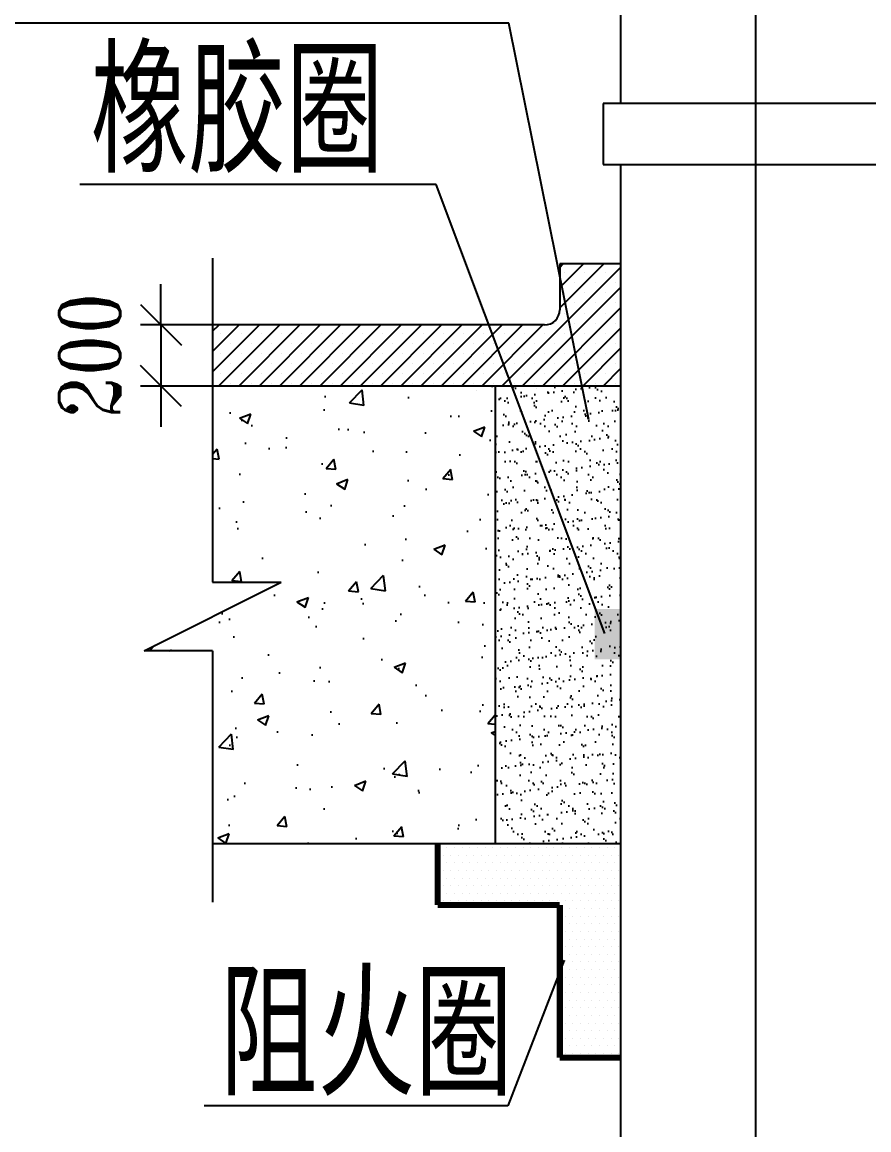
# Model space of a CAD drawing. Header units: inches. Extents: x 1616582 to 1832874, y -153958 to -93201.
# Drawn here: x 1623870 to 1628031, y -130869 to -125426 of the extents above; entities that cross this region are included whole.
import ezdxf

# ---------------------------------------------------------------- set-up
doc = ezdxf.new("R2010")
doc.units = ezdxf.units.IN
doc.header["$LTSCALE"] = 35
doc.header["$MEASUREMENT"] = 0
for name, color, linetype in [('0P', 7, 'Continuous'), ('HZ', 3, 'Continuous'), ('WALL', 51, 'Continuous')]:
    doc.layers.add(name, color=color, linetype=linetype)
doc.styles.add('HZ', font='romant.shx', dxfattribs={"width": 0.8, "bigfont": 'hztxt.shx'})
doc.styles.add('ROMANT', font='ROMANT.SHX', dxfattribs={"width": 0.8})

# ---------------------------------------------------------------- blocks, each defined once
blk = doc.blocks.new('_OBLIQUE')
at = {"color": 0, "linetype": 'ByBlock'}
blk.add_line((-0.5, -0.5), (0.5, 0.5), dxfattribs=at)

msp = doc.modelspace()

# ---------------------------------------------------------------- hatches: boundary and pattern name
at = {"layer": '0P'}
h = msp.add_hatch(dxfattribs=at)
h.set_pattern_fill('AR-CONC', color=256, scale=80, style=0)
h.set_pattern_definition([(50, (-64729.44, -33630.75), (573.80815, -50.20171), [60, -660]), (355, (-64729.44, -33630.75), (-111.00107, 601.7537), [48, -528]), (100.4514, (-64681.6, -33634.93), (462.8075, 551.55163), [50.99215, -560.91369]), (46.1842, (-64729.44, -33470.75), (853.79284, -132.4152), [90, -990]), (96.6356, (-64658.3, -33481.8), (747.73016, 779.2943), [76.48823, -841.3704]), (351.1842, (-64729.44, -33470.75), (747.72956, 779.2949), [72, -792]), (21, (-64649.44, -33510.75), (477.52564, -322.09511), [60, -660]), (326, (-64649.44, -33510.75), (194.65227, 580.12004), [48, -528]), (71.4514, (-64609.65, -33537.6), (672.1781, 258.0244), [50.99215, -560.91369]), (37.5, (-64729.44, -33630.75), (9.727884, 266.315083), [0, -521.6, 0, -536, 0, -530]), (7.5, (-64729.44, -33630.75), (210.45563, 315.52937), [0, -305.6, 0, -509.6, 0, -202]), (327.5, (-64907.84, -33630.75), (427.05795, -18.043897), [0, -200, 0, -624, 0, -828]), (317.5, (-64987.84, -33630.75), (466.548935, 80.083986), [0, -260, 0, -414.4, 0, -588])])
h.paths.add_polyline_path([(1626194.83756, -127213.50799), (1624806.0403, -127213.50799), (1624806.0403, -128177.9745), (1625142.0403, -128177.9745), (1624522.68957, -128487.64986), (1624496.36493, -128513.9745), (1624806.0403, -128513.9745), (1624806.0403, -129463.50799), (1626194.83756, -129463.50799)])
h.paths.add_polyline_path([(1629906.75024, -128513.97423), (1630578.75024, -128177.97423), (1630242.75024, -128177.97423), (1630242.75024, -127213.50799), (1628757.18429, -127213.50799), (1628757.18429, -129463.50799), (1630242.75024, -129463.50799), (1630242.75024, -128513.97423)])
h = msp.add_hatch(dxfattribs=at)
h.set_pattern_fill('AR-SAND', color=256, scale=50, style=0)
h.set_pattern_definition([(37.5, (-64729.444, -33630.75), (-3.149668, 96.3411885), [0, -76, 0, -85, 0, -81.25]), (7.5, (-64729.44, -33630.75), (88.488835, 141.107303), [0, -41, 0, -68.5, 0, -26.25]), (327.5, (-64790.944, -33630.75), (155.707093, 0.2829527), [0, -25, 0, -90, 0, -117.5]), (317.5, (-64790.94, -33630.75), (150.30633, 43.883778), [0, -12.5, 0, -59, 0, -67.5])])
h.paths.add_polyline_path([(1626194.83756, -129463.50799), (1626812.26092, -129463.50799), (1626812.26092, -127213.50799), (1626194.83756, -127213.50799)])
h.paths.add_polyline_path([(1628757.18429, -127213.50799), (1628139.76092, -127213.50799), (1628139.76092, -129463.50799), (1628757.18429, -129463.50799)])
msp.add_hatch(color=256, dxfattribs=at).paths.add_polyline_path([(1626682.67981, -128308.95249), (1626812.49561, -128308.95249), (1626812.49561, -128557.15453), (1626682.67981, -128557.15453)])

# ---------------------------------------------------------------- linework, layer by layer
for p, q in [((1626812.26092, -125825.57475), (1626812.26092, -124625.57475)), ((1626261.03148, -125431.04144), (1621818.15957, -125431.04144)), ((1626655.42723, -127379.91988), (1626261.03148, -125431.04144)), ((1625903.99601, -126222.6196), (1624154.06645, -126222.6196)), ((1626534.20343, -130034.41866), (1626256.83405, -130750.93013)), ((1626256.83405, -130750.93013), (1624765.01754, -130750.93013))]:
    msp.add_line(p, q)
at = {"color": 0, "linetype": 'ByBlock'}
for p, q in [((1624552.232, -126913.50799), (1624552.232, -126713.50799)), ((1624867.30089, -126913.50799), (1624452.232, -126913.50799)), ((1624552.232, -126913.50799), (1624552.232, -127213.50799)), ((1624867.30089, -127213.50799), (1624452.232, -127213.50799)), ((1624552.232, -127213.50799), (1624552.232, -127413.50799))]:
    msp.add_line(p, q, dxfattribs=at)
at = {"layer": '0P'}
for p, q in [((1627476.01092, -135357.33869), (1627476.01092, -121465.8729)), ((1628226.01092, -125825.57475), (1626726.01092, -125825.57475)), ((1626726.01092, -125825.57475), (1626726.01092, -126125.57475)), ((1626726.01092, -126125.57475), (1628226.01092, -126125.57475)), ((1626812.26092, -131034.32177), (1626812.26092, -126125.57475)), ((1626733.86485, -128429.84408), (1625903.99601, -126222.6196)), ((1626194.83756, -127213.50799), (1626194.83756, -129463.50799))]:
    msp.add_line(p, q, dxfattribs=at)
at = {"layer": 'DEFPOINTS', "color": 0, "linetype": 'ByBlock'}
for p in [(1625167.30089, -126913.50799), (1624552.232, -127213.50799), (1625167.30089, -127213.50799)]:
    msp.add_point(p, dxfattribs=at)
at = {"layer": 'WALL'}
for p, q in [((1624806.0403, -126585.61267), (1624806.0403, -128177.9745)), ((1626227.72463, -127213.50799), (1626812.26092, -126628.9717)), ((1626512.26092, -126613.50799), (1626512.26092, -126838.50799)), ((1626812.26092, -126613.50799), (1626512.26092, -126613.50799)), ((1626512.26092, -126630.66103), (1626529.41396, -126613.50799)), ((1626512.26092, -126730.09792), (1626628.85085, -126613.50799)), ((1626512.26092, -126829.53481), (1626728.28774, -126613.50799)), ((1626536.41286, -126656.22754), (1626536.41286, -126656.22754)), ((1626635.84975, -126656.22754), (1626635.84975, -126656.22754)), ((1626735.28664, -126656.22754), (1626735.28664, -126656.22754)), ((1626586.1313, -126705.94598), (1626586.1313, -126705.94598)), ((1626685.56819, -126705.94598), (1626685.56819, -126705.94598)), ((1626785.00509, -126705.94598), (1626785.00509, -126705.94598)), ((1626327.16152, -127213.50799), (1626812.26092, -126728.40859)), ((1626536.41286, -126755.66443), (1626536.41286, -126755.66443)), ((1626635.84975, -126755.66443), (1626635.84975, -126755.66443)), ((1626735.28664, -126755.66443), (1626735.28664, -126755.66443)), ((1626586.1313, -126805.38287), (1626586.1313, -126805.38287)), ((1626685.56819, -126805.38287), (1626685.56819, -126805.38287)), ((1626785.00509, -126805.38287), (1626785.00509, -126805.38287)), ((1626426.59842, -127213.50799), (1626812.26092, -126827.84548)), ((1626536.41286, -126855.10132), (1626536.41286, -126855.10132)), ((1626635.84975, -126855.10132), (1626635.84975, -126855.10132)), ((1626735.28664, -126855.10132), (1626735.28664, -126855.10132)), ((1626437.26092, -126913.50799), (1624806.0403, -126913.50799)), ((1624806.0403, -126944.76517), (1624837.29748, -126913.50799)), ((1624806.0403, -127044.20207), (1624936.73438, -126913.50799)), ((1624806.0403, -127143.63896), (1625036.17127, -126913.50799)), ((1624835.60816, -127213.50799), (1625135.60816, -126913.50799)), ((1624935.04505, -127213.50799), (1625235.04505, -126913.50799)), ((1625034.48194, -127213.50799), (1625334.48194, -126913.50799)), ((1625133.91883, -127213.50799), (1625433.91883, -126913.50799)), ((1625233.35572, -127213.50799), (1625533.35572, -126913.50799)), ((1625332.79261, -127213.50799), (1625632.79261, -126913.50799)), ((1625432.2295, -127213.50799), (1625732.2295, -126913.50799)), ((1625531.6664, -127213.50799), (1625831.6664, -126913.50799)), ((1625631.10329, -127213.50799), (1625931.10329, -126913.50799)), ((1625730.54018, -127213.50799), (1626030.54018, -126913.50799)), ((1625829.97707, -127213.50799), (1626129.97707, -126913.50799)), ((1625929.41396, -127213.50799), (1626229.41396, -126913.50799)), ((1626028.85085, -127213.50799), (1626328.85085, -126913.50799)), ((1626128.28774, -127213.50799), (1626428.28774, -126913.50799)), ((1626486.69441, -126904.81977), (1626486.69441, -126904.81977)), ((1626526.03531, -127213.50799), (1626812.26092, -126927.28238)), ((1626586.1313, -126904.81977), (1626586.1313, -126904.81977)), ((1626685.56819, -126904.81977), (1626685.56819, -126904.81977)), ((1626785.00509, -126904.81977), (1626785.00509, -126904.81977)), ((1624845.98571, -126954.53821), (1624845.98571, -126954.53821)), ((1624945.4226, -126954.53821), (1624945.4226, -126954.53821)), ((1625044.85949, -126954.53821), (1625044.85949, -126954.53821)), ((1625144.29638, -126954.53821), (1625144.29638, -126954.53821)), ((1625243.73327, -126954.53821), (1625243.73327, -126954.53821)), ((1625343.17016, -126954.53821), (1625343.17016, -126954.53821)), ((1625442.60706, -126954.53821), (1625442.60706, -126954.53821)), ((1625542.04395, -126954.53821), (1625542.04395, -126954.53821)), ((1625641.48084, -126954.53821), (1625641.48084, -126954.53821)), ((1625740.91773, -126954.53821), (1625740.91773, -126954.53821)), ((1625840.35462, -126954.53821), (1625840.35462, -126954.53821)), ((1625939.79151, -126954.53821), (1625939.79151, -126954.53821)), ((1626039.2284, -126954.53821), (1626039.2284, -126954.53821)), ((1626138.66529, -126954.53821), (1626138.66529, -126954.53821)), ((1626238.10218, -126954.53821), (1626238.10218, -126954.53821)), ((1626337.53908, -126954.53821), (1626337.53908, -126954.53821)), ((1626436.97597, -126954.53821), (1626436.97597, -126954.53821)), ((1626536.41286, -126954.53821), (1626536.41286, -126954.53821)), ((1626635.84975, -126954.53821), (1626635.84975, -126954.53821)), ((1626735.28664, -126954.53821), (1626735.28664, -126954.53821)), ((1624895.70415, -127004.25666), (1624895.70415, -127004.25666)), ((1624995.14105, -127004.25666), (1624995.14105, -127004.25666)), ((1625094.57794, -127004.25666), (1625094.57794, -127004.25666)), ((1625194.01483, -127004.25666), (1625194.01483, -127004.25666)), ((1625293.45172, -127004.25666), (1625293.45172, -127004.25666)), ((1625392.88861, -127004.25666), (1625392.88861, -127004.25666)), ((1625492.3255, -127004.25666), (1625492.3255, -127004.25666)), ((1625591.76239, -127004.25666), (1625591.76239, -127004.25666)), ((1625691.19928, -127004.25666), (1625691.19928, -127004.25666)), ((1625790.63617, -127004.25666), (1625790.63617, -127004.25666)), ((1625890.07307, -127004.25666), (1625890.07307, -127004.25666)), ((1625989.50996, -127004.25666), (1625989.50996, -127004.25666)), ((1626088.94685, -127004.25666), (1626088.94685, -127004.25666)), ((1626188.38374, -127004.25666), (1626188.38374, -127004.25666)), ((1626287.82063, -127004.25666), (1626287.82063, -127004.25666)), ((1626387.25752, -127004.25666), (1626387.25752, -127004.25666)), ((1626486.69441, -127004.25666), (1626486.69441, -127004.25666)), ((1626586.1313, -127004.25666), (1626586.1313, -127004.25666)), ((1626625.4722, -127213.50799), (1626812.26092, -127026.71927)), ((1626685.56819, -127004.25666), (1626685.56819, -127004.25666)), ((1626785.00509, -127004.25666), (1626785.00509, -127004.25666)), ((1624845.98571, -127053.9751), (1624845.98571, -127053.9751)), ((1624945.4226, -127053.9751), (1624945.4226, -127053.9751)), ((1625044.85949, -127053.9751), (1625044.85949, -127053.9751)), ((1625144.29638, -127053.9751), (1625144.29638, -127053.9751)), ((1625243.73327, -127053.9751), (1625243.73327, -127053.9751)), ((1625343.17016, -127053.9751), (1625343.17016, -127053.9751)), ((1625442.60706, -127053.9751), (1625442.60706, -127053.9751)), ((1625542.04395, -127053.9751), (1625542.04395, -127053.9751)), ((1625641.48084, -127053.9751), (1625641.48084, -127053.9751)), ((1625740.91773, -127053.9751), (1625740.91773, -127053.9751)), ((1625840.35462, -127053.9751), (1625840.35462, -127053.9751)), ((1625939.79151, -127053.9751), (1625939.79151, -127053.9751)), ((1626039.2284, -127053.9751), (1626039.2284, -127053.9751)), ((1626138.66529, -127053.9751), (1626138.66529, -127053.9751)), ((1626238.10218, -127053.9751), (1626238.10218, -127053.9751)), ((1626337.53908, -127053.9751), (1626337.53908, -127053.9751)), ((1626436.97597, -127053.9751), (1626436.97597, -127053.9751)), ((1626536.41286, -127053.9751), (1626536.41286, -127053.9751)), ((1626635.84975, -127053.9751), (1626635.84975, -127053.9751)), ((1626735.28664, -127053.9751), (1626735.28664, -127053.9751)), ((1624895.70415, -127103.69355), (1624895.70415, -127103.69355)), ((1624995.14105, -127103.69355), (1624995.14105, -127103.69355)), ((1625094.57794, -127103.69355), (1625094.57794, -127103.69355)), ((1625194.01483, -127103.69355), (1625194.01483, -127103.69355)), ((1625293.45172, -127103.69355), (1625293.45172, -127103.69355)), ((1625392.88861, -127103.69355), (1625392.88861, -127103.69355)), ((1625492.3255, -127103.69355), (1625492.3255, -127103.69355)), ((1625591.76239, -127103.69355), (1625591.76239, -127103.69355)), ((1625691.19928, -127103.69355), (1625691.19928, -127103.69355)), ((1625790.63617, -127103.69355), (1625790.63617, -127103.69355)), ((1625890.07307, -127103.69355), (1625890.07307, -127103.69355)), ((1625989.50996, -127103.69355), (1625989.50996, -127103.69355)), ((1626088.94685, -127103.69355), (1626088.94685, -127103.69355)), ((1626188.38374, -127103.69355), (1626188.38374, -127103.69355)), ((1626287.82063, -127103.69355), (1626287.82063, -127103.69355)), ((1626387.25752, -127103.69355), (1626387.25752, -127103.69355)), ((1626486.69441, -127103.69355), (1626486.69441, -127103.69355)), ((1626586.1313, -127103.69355), (1626586.1313, -127103.69355)), ((1626685.56819, -127103.69355), (1626685.56819, -127103.69355)), ((1626724.90909, -127213.50799), (1626812.26092, -127126.15616)), ((1626785.00509, -127103.69355), (1626785.00509, -127103.69355)), ((1624845.98571, -127153.41199), (1624845.98571, -127153.41199)), ((1624945.4226, -127153.41199), (1624945.4226, -127153.41199)), ((1625044.85949, -127153.41199), (1625044.85949, -127153.41199)), ((1625144.29638, -127153.41199), (1625144.29638, -127153.41199)), ((1625243.73327, -127153.41199), (1625243.73327, -127153.41199)), ((1625343.17016, -127153.41199), (1625343.17016, -127153.41199)), ((1625442.60706, -127153.41199), (1625442.60706, -127153.41199)), ((1625542.04395, -127153.41199), (1625542.04395, -127153.41199)), ((1625641.48084, -127153.41199), (1625641.48084, -127153.41199)), ((1625740.91773, -127153.41199), (1625740.91773, -127153.41199)), ((1625840.35462, -127153.41199), (1625840.35462, -127153.41199)), ((1625939.79151, -127153.41199), (1625939.79151, -127153.41199)), ((1626039.2284, -127153.41199), (1626039.2284, -127153.41199)), ((1626138.66529, -127153.41199), (1626138.66529, -127153.41199)), ((1626238.10218, -127153.41199), (1626238.10218, -127153.41199)), ((1626337.53908, -127153.41199), (1626337.53908, -127153.41199)), ((1626436.97597, -127153.41199), (1626436.97597, -127153.41199)), ((1626536.41286, -127153.41199), (1626536.41286, -127153.41199)), ((1626635.84975, -127153.41199), (1626635.84975, -127153.41199)), ((1626735.28664, -127153.41199), (1626735.28664, -127153.41199)), ((1626812.26092, -127213.50799), (1624806.0403, -127213.50799)), ((1624895.70415, -127203.13044), (1624895.70415, -127203.13044)), ((1624995.14105, -127203.13044), (1624995.14105, -127203.13044)), ((1625094.57794, -127203.13044), (1625094.57794, -127203.13044)), ((1625194.01483, -127203.13044), (1625194.01483, -127203.13044)), ((1625293.45172, -127203.13044), (1625293.45172, -127203.13044)), ((1625392.88861, -127203.13044), (1625392.88861, -127203.13044)), ((1625492.3255, -127203.13044), (1625492.3255, -127203.13044)), ((1625591.76239, -127203.13044), (1625591.76239, -127203.13044)), ((1625624.21514, -127215.55081), (1625624.21514, -127215.55081)), ((1625691.19928, -127203.13044), (1625691.19928, -127203.13044)), ((1625790.63617, -127203.13044), (1625790.63617, -127203.13044)), ((1625890.07307, -127203.13044), (1625890.07307, -127203.13044)), ((1625989.50996, -127203.13044), (1625989.50996, -127203.13044)), ((1626088.94685, -127203.13044), (1626088.94685, -127203.13044)), ((1626104.65533, -127235.8502), (1626104.65533, -127235.8502)), ((1626188.38374, -127203.13044), (1626188.38374, -127203.13044)), ((1626287.82063, -127203.13044), (1626287.82063, -127203.13044)), ((1626387.25752, -127203.13044), (1626387.25752, -127203.13044)), ((1626397.84957, -127227.85413), (1626397.84957, -127227.85413)), ((1626399.62354, -127217.72343), (1626399.62354, -127217.72343)), ((1626486.69441, -127203.13044), (1626486.69441, -127203.13044)), ((1626586.1313, -127203.13044), (1626586.1313, -127203.13044)), ((1626635.20674, -127214.7185), (1626635.20674, -127214.7185)), ((1626685.56819, -127203.13044), (1626685.56819, -127203.13044)), ((1626785.00509, -127203.13044), (1626785.00509, -127203.13044)), ((1624470.0403, -128513.9745), (1625142.0403, -128177.9745)), ((1624806.0403, -128177.9745), (1625142.0403, -128177.9745)), ((1624496.36493, -128513.9745), (1624522.68957, -128487.64986)), ((1624806.0403, -128513.9745), (1624470.0403, -128513.9745)), ((1624806.0403, -128513.9745), (1624806.0403, -129750.55552)), ((1626812.26092, -129463.50799), (1624806.0403, -129463.50799)), ((1625920.02181, -129481.2808), (1625920.02181, -129481.2808)), ((1625957.52181, -129481.2808), (1625957.52181, -129481.2808)), ((1625995.02181, -129481.2808), (1625995.02181, -129481.2808)), ((1626032.52181, -129481.2808), (1626032.52181, -129481.2808)), ((1626070.02181, -129481.2808), (1626070.02181, -129481.2808)), ((1626107.52181, -129481.2808), (1626107.52181, -129481.2808)), ((1626145.02181, -129481.2808), (1626145.02181, -129481.2808)), ((1626182.52181, -129481.2808), (1626182.52181, -129481.2808)), ((1626220.02181, -129481.2808), (1626220.02181, -129481.2808)), ((1626257.52181, -129481.2808), (1626257.52181, -129481.2808)), ((1626295.02181, -129481.2808), (1626295.02181, -129481.2808)), ((1626332.52181, -129481.2808), (1626332.52181, -129481.2808)), ((1626370.02181, -129481.2808), (1626370.02181, -129481.2808)), ((1626407.52181, -129481.2808), (1626407.52181, -129481.2808)), ((1626445.02181, -129481.2808), (1626445.02181, -129481.2808)), ((1626482.52181, -129481.2808), (1626482.52181, -129481.2808)), ((1626520.02181, -129481.2808), (1626520.02181, -129481.2808)), ((1626557.52181, -129481.2808), (1626557.52181, -129481.2808)), ((1626595.02181, -129481.2808), (1626595.02181, -129481.2808)), ((1626632.52181, -129481.2808), (1626632.52181, -129481.2808)), ((1626670.02181, -129481.2808), (1626670.02181, -129481.2808)), ((1626707.52181, -129481.2808), (1626707.52181, -129481.2808)), ((1626745.02181, -129481.2808), (1626745.02181, -129481.2808)), ((1626782.52181, -129481.2808), (1626782.52181, -129481.2808)), ((1625938.77181, -129518.7808), (1625938.77181, -129518.7808)), ((1625976.27181, -129518.7808), (1625976.27181, -129518.7808)), ((1626013.77181, -129518.7808), (1626013.77181, -129518.7808)), ((1626051.27181, -129518.7808), (1626051.27181, -129518.7808)), ((1626088.77181, -129518.7808), (1626088.77181, -129518.7808)), ((1626126.27181, -129518.7808), (1626126.27181, -129518.7808)), ((1626163.77181, -129518.7808), (1626163.77181, -129518.7808)), ((1626201.27181, -129518.7808), (1626201.27181, -129518.7808)), ((1626238.77181, -129518.7808), (1626238.77181, -129518.7808)), ((1626276.27181, -129518.7808), (1626276.27181, -129518.7808)), ((1626313.77181, -129518.7808), (1626313.77181, -129518.7808)), ((1626351.27181, -129518.7808), (1626351.27181, -129518.7808)), ((1626388.77181, -129518.7808), (1626388.77181, -129518.7808)), ((1626426.27181, -129518.7808), (1626426.27181, -129518.7808)), ((1626463.77181, -129518.7808), (1626463.77181, -129518.7808)), ((1626501.27181, -129518.7808), (1626501.27181, -129518.7808)), ((1626538.77181, -129518.7808), (1626538.77181, -129518.7808)), ((1626576.27181, -129518.7808), (1626576.27181, -129518.7808)), ((1626613.77181, -129518.7808), (1626613.77181, -129518.7808)), ((1626651.27181, -129518.7808), (1626651.27181, -129518.7808)), ((1626688.77181, -129518.7808), (1626688.77181, -129518.7808)), ((1626726.27181, -129518.7808), (1626726.27181, -129518.7808)), ((1626763.77181, -129518.7808), (1626763.77181, -129518.7808)), ((1626801.27181, -129518.7808), (1626801.27181, -129518.7808)), ((1625920.02181, -129556.2808), (1625920.02181, -129556.2808)), ((1625938.77181, -129593.7808), (1625938.77181, -129593.7808)), ((1625957.52181, -129556.2808), (1625957.52181, -129556.2808)), ((1625976.27181, -129593.7808), (1625976.27181, -129593.7808)), ((1625995.02181, -129556.2808), (1625995.02181, -129556.2808)), ((1626013.77181, -129593.7808), (1626013.77181, -129593.7808)), ((1626032.52181, -129556.2808), (1626032.52181, -129556.2808)), ((1626051.27181, -129593.7808), (1626051.27181, -129593.7808)), ((1626070.02181, -129556.2808), (1626070.02181, -129556.2808)), ((1626088.77181, -129593.7808), (1626088.77181, -129593.7808)), ((1626107.52181, -129556.2808), (1626107.52181, -129556.2808)), ((1626126.27181, -129593.7808), (1626126.27181, -129593.7808)), ((1626145.02181, -129556.2808), (1626145.02181, -129556.2808)), ((1626163.77181, -129593.7808), (1626163.77181, -129593.7808)), ((1626182.52181, -129556.2808), (1626182.52181, -129556.2808)), ((1626201.27181, -129593.7808), (1626201.27181, -129593.7808)), ((1626220.02181, -129556.2808), (1626220.02181, -129556.2808)), ((1626238.77181, -129593.7808), (1626238.77181, -129593.7808)), ((1626257.52181, -129556.2808), (1626257.52181, -129556.2808)), ((1626276.27181, -129593.7808), (1626276.27181, -129593.7808)), ((1626295.02181, -129556.2808), (1626295.02181, -129556.2808)), ((1626313.77181, -129593.7808), (1626313.77181, -129593.7808)), ((1626332.52181, -129556.2808), (1626332.52181, -129556.2808)), ((1626351.27181, -129593.7808), (1626351.27181, -129593.7808)), ((1626370.02181, -129556.2808), (1626370.02181, -129556.2808)), ((1626388.77181, -129593.7808), (1626388.77181, -129593.7808)), ((1626407.52181, -129556.2808), (1626407.52181, -129556.2808)), ((1626426.27181, -129593.7808), (1626426.27181, -129593.7808)), ((1626445.02181, -129556.2808), (1626445.02181, -129556.2808)), ((1626463.77181, -129593.7808), (1626463.77181, -129593.7808)), ((1626482.52181, -129556.2808), (1626482.52181, -129556.2808)), ((1626501.27181, -129593.7808), (1626501.27181, -129593.7808)), ((1626520.02181, -129556.2808), (1626520.02181, -129556.2808)), ((1626538.77181, -129593.7808), (1626538.77181, -129593.7808)), ((1626557.52181, -129556.2808), (1626557.52181, -129556.2808)), ((1626576.27181, -129593.7808), (1626576.27181, -129593.7808)), ((1626595.02181, -129556.2808), (1626595.02181, -129556.2808)), ((1626613.77181, -129593.7808), (1626613.77181, -129593.7808)), ((1626632.52181, -129556.2808), (1626632.52181, -129556.2808)), ((1626651.27181, -129593.7808), (1626651.27181, -129593.7808)), ((1626670.02181, -129556.2808), (1626670.02181, -129556.2808)), ((1626688.77181, -129593.7808), (1626688.77181, -129593.7808)), ((1626707.52181, -129556.2808), (1626707.52181, -129556.2808)), ((1626726.27181, -129593.7808), (1626726.27181, -129593.7808)), ((1626745.02181, -129556.2808), (1626745.02181, -129556.2808)), ((1626763.77181, -129593.7808), (1626763.77181, -129593.7808)), ((1626782.52181, -129556.2808), (1626782.52181, -129556.2808)), ((1626801.27181, -129593.7808), (1626801.27181, -129593.7808)), ((1625920.02181, -129631.2808), (1625920.02181, -129631.2808)), ((1625957.52181, -129631.2808), (1625957.52181, -129631.2808)), ((1625995.02181, -129631.2808), (1625995.02181, -129631.2808)), ((1626032.52181, -129631.2808), (1626032.52181, -129631.2808)), ((1626070.02181, -129631.2808), (1626070.02181, -129631.2808)), ((1626107.52181, -129631.2808), (1626107.52181, -129631.2808)), ((1626145.02181, -129631.2808), (1626145.02181, -129631.2808)), ((1626182.52181, -129631.2808), (1626182.52181, -129631.2808)), ((1626220.02181, -129631.2808), (1626220.02181, -129631.2808)), ((1626257.52181, -129631.2808), (1626257.52181, -129631.2808)), ((1626295.02181, -129631.2808), (1626295.02181, -129631.2808)), ((1626332.52181, -129631.2808), (1626332.52181, -129631.2808)), ((1626370.02181, -129631.2808), (1626370.02181, -129631.2808)), ((1626407.52181, -129631.2808), (1626407.52181, -129631.2808)), ((1626445.02181, -129631.2808), (1626445.02181, -129631.2808)), ((1626482.52181, -129631.2808), (1626482.52181, -129631.2808)), ((1626520.02181, -129631.2808), (1626520.02181, -129631.2808)), ((1626557.52181, -129631.2808), (1626557.52181, -129631.2808)), ((1626595.02181, -129631.2808), (1626595.02181, -129631.2808)), ((1626632.52181, -129631.2808), (1626632.52181, -129631.2808)), ((1626670.02181, -129631.2808), (1626670.02181, -129631.2808)), ((1626707.52181, -129631.2808), (1626707.52181, -129631.2808)), ((1626745.02181, -129631.2808), (1626745.02181, -129631.2808)), ((1626782.52181, -129631.2808), (1626782.52181, -129631.2808)), ((1625920.02181, -129706.2808), (1625920.02181, -129706.2808)), ((1625938.77181, -129668.7808), (1625938.77181, -129668.7808)), ((1625957.52181, -129706.2808), (1625957.52181, -129706.2808)), ((1625976.27181, -129668.7808), (1625976.27181, -129668.7808)), ((1625995.02181, -129706.2808), (1625995.02181, -129706.2808)), ((1626013.77181, -129668.7808), (1626013.77181, -129668.7808)), ((1626032.52181, -129706.2808), (1626032.52181, -129706.2808)), ((1626051.27181, -129668.7808), (1626051.27181, -129668.7808)), ((1626070.02181, -129706.2808), (1626070.02181, -129706.2808)), ((1626088.77181, -129668.7808), (1626088.77181, -129668.7808)), ((1626107.52181, -129706.2808), (1626107.52181, -129706.2808)), ((1626126.27181, -129668.7808), (1626126.27181, -129668.7808)), ((1626145.02181, -129706.2808), (1626145.02181, -129706.2808)), ((1626163.77181, -129668.7808), (1626163.77181, -129668.7808)), ((1626182.52181, -129706.2808), (1626182.52181, -129706.2808)), ((1626201.27181, -129668.7808), (1626201.27181, -129668.7808)), ((1626220.02181, -129706.2808), (1626220.02181, -129706.2808)), ((1626238.77181, -129668.7808), (1626238.77181, -129668.7808)), ((1626257.52181, -129706.2808), (1626257.52181, -129706.2808)), ((1626276.27181, -129668.7808), (1626276.27181, -129668.7808)), ((1626295.02181, -129706.2808), (1626295.02181, -129706.2808)), ((1626313.77181, -129668.7808), (1626313.77181, -129668.7808)), ((1626332.52181, -129706.2808), (1626332.52181, -129706.2808)), ((1626351.27181, -129668.7808), (1626351.27181, -129668.7808)), ((1626370.02181, -129706.2808), (1626370.02181, -129706.2808)), ((1626388.77181, -129668.7808), (1626388.77181, -129668.7808)), ((1626407.52181, -129706.2808), (1626407.52181, -129706.2808)), ((1626426.27181, -129668.7808), (1626426.27181, -129668.7808)), ((1626445.02181, -129706.2808), (1626445.02181, -129706.2808)), ((1626463.77181, -129668.7808), (1626463.77181, -129668.7808)), ((1626482.52181, -129706.2808), (1626482.52181, -129706.2808)), ((1626501.27181, -129668.7808), (1626501.27181, -129668.7808)), ((1626520.02181, -129706.2808), (1626520.02181, -129706.2808)), ((1626538.77181, -129668.7808), (1626538.77181, -129668.7808)), ((1626557.52181, -129706.2808), (1626557.52181, -129706.2808)), ((1626576.27181, -129668.7808), (1626576.27181, -129668.7808)), ((1626595.02181, -129706.2808), (1626595.02181, -129706.2808)), ((1626613.77181, -129668.7808), (1626613.77181, -129668.7808)), ((1626632.52181, -129706.2808), (1626632.52181, -129706.2808)), ((1626651.27181, -129668.7808), (1626651.27181, -129668.7808)), ((1626670.02181, -129706.2808), (1626670.02181, -129706.2808)), ((1626688.77181, -129668.7808), (1626688.77181, -129668.7808)), ((1626707.52181, -129706.2808), (1626707.52181, -129706.2808)), ((1626726.27181, -129668.7808), (1626726.27181, -129668.7808)), ((1626745.02181, -129706.2808), (1626745.02181, -129706.2808)), ((1626763.77181, -129668.7808), (1626763.77181, -129668.7808)), ((1626782.52181, -129706.2808), (1626782.52181, -129706.2808)), ((1626801.27181, -129668.7808), (1626801.27181, -129668.7808)), ((1625938.77181, -129743.7808), (1625938.77181, -129743.7808)), ((1625976.27181, -129743.7808), (1625976.27181, -129743.7808)), ((1626013.77181, -129743.7808), (1626013.77181, -129743.7808)), ((1626051.27181, -129743.7808), (1626051.27181, -129743.7808)), ((1626088.77181, -129743.7808), (1626088.77181, -129743.7808)), ((1626126.27181, -129743.7808), (1626126.27181, -129743.7808)), ((1626163.77181, -129743.7808), (1626163.77181, -129743.7808)), ((1626201.27181, -129743.7808), (1626201.27181, -129743.7808)), ((1626238.77181, -129743.7808), (1626238.77181, -129743.7808)), ((1626276.27181, -129743.7808), (1626276.27181, -129743.7808)), ((1626313.77181, -129743.7808), (1626313.77181, -129743.7808)), ((1626351.27181, -129743.7808), (1626351.27181, -129743.7808)), ((1626388.77181, -129743.7808), (1626388.77181, -129743.7808)), ((1626426.27181, -129743.7808), (1626426.27181, -129743.7808)), ((1626463.77181, -129743.7808), (1626463.77181, -129743.7808)), ((1626501.27181, -129743.7808), (1626501.27181, -129743.7808)), ((1626538.77181, -129743.7808), (1626538.77181, -129743.7808)), ((1626576.27181, -129743.7808), (1626576.27181, -129743.7808)), ((1626613.77181, -129743.7808), (1626613.77181, -129743.7808)), ((1626651.27181, -129743.7808), (1626651.27181, -129743.7808)), ((1626688.77181, -129743.7808), (1626688.77181, -129743.7808)), ((1626726.27181, -129743.7808), (1626726.27181, -129743.7808)), ((1626763.77181, -129743.7808), (1626763.77181, -129743.7808)), ((1626801.27181, -129743.7808), (1626801.27181, -129743.7808)), ((1626520.02181, -129781.2808), (1626520.02181, -129781.2808)), ((1626557.52181, -129781.2808), (1626557.52181, -129781.2808)), ((1626595.02181, -129781.2808), (1626595.02181, -129781.2808)), ((1626632.52181, -129781.2808), (1626632.52181, -129781.2808)), ((1626670.02181, -129781.2808), (1626670.02181, -129781.2808)), ((1626707.52181, -129781.2808), (1626707.52181, -129781.2808)), ((1626745.02181, -129781.2808), (1626745.02181, -129781.2808)), ((1626782.52181, -129781.2808), (1626782.52181, -129781.2808)), ((1626520.02181, -129856.2808), (1626520.02181, -129856.2808)), ((1626538.77181, -129818.7808), (1626538.77181, -129818.7808)), ((1626557.52181, -129856.2808), (1626557.52181, -129856.2808)), ((1626576.27181, -129818.7808), (1626576.27181, -129818.7808)), ((1626595.02181, -129856.2808), (1626595.02181, -129856.2808)), ((1626613.77181, -129818.7808), (1626613.77181, -129818.7808)), ((1626632.52181, -129856.2808), (1626632.52181, -129856.2808)), ((1626651.27181, -129818.7808), (1626651.27181, -129818.7808)), ((1626670.02181, -129856.2808), (1626670.02181, -129856.2808)), ((1626688.77181, -129818.7808), (1626688.77181, -129818.7808)), ((1626707.52181, -129856.2808), (1626707.52181, -129856.2808)), ((1626726.27181, -129818.7808), (1626726.27181, -129818.7808)), ((1626745.02181, -129856.2808), (1626745.02181, -129856.2808)), ((1626763.77181, -129818.7808), (1626763.77181, -129818.7808)), ((1626782.52181, -129856.2808), (1626782.52181, -129856.2808)), ((1626801.27181, -129818.7808), (1626801.27181, -129818.7808)), ((1626538.77181, -129893.7808), (1626538.77181, -129893.7808)), ((1626576.27181, -129893.7808), (1626576.27181, -129893.7808)), ((1626613.77181, -129893.7808), (1626613.77181, -129893.7808)), ((1626651.27181, -129893.7808), (1626651.27181, -129893.7808)), ((1626688.77181, -129893.7808), (1626688.77181, -129893.7808)), ((1626726.27181, -129893.7808), (1626726.27181, -129893.7808)), ((1626763.77181, -129893.7808), (1626763.77181, -129893.7808)), ((1626801.27181, -129893.7808), (1626801.27181, -129893.7808)), ((1626520.02181, -129931.2808), (1626520.02181, -129931.2808)), ((1626538.77181, -129968.7808), (1626538.77181, -129968.7808)), ((1626557.52181, -129931.2808), (1626557.52181, -129931.2808)), ((1626576.27181, -129968.7808), (1626576.27181, -129968.7808)), ((1626595.02181, -129931.2808), (1626595.02181, -129931.2808)), ((1626613.77181, -129968.7808), (1626613.77181, -129968.7808)), ((1626632.52181, -129931.2808), (1626632.52181, -129931.2808)), ((1626651.27181, -129968.7808), (1626651.27181, -129968.7808)), ((1626670.02181, -129931.2808), (1626670.02181, -129931.2808)), ((1626688.77181, -129968.7808), (1626688.77181, -129968.7808)), ((1626707.52181, -129931.2808), (1626707.52181, -129931.2808)), ((1626726.27181, -129968.7808), (1626726.27181, -129968.7808)), ((1626745.02181, -129931.2808), (1626745.02181, -129931.2808)), ((1626763.77181, -129968.7808), (1626763.77181, -129968.7808)), ((1626782.52181, -129931.2808), (1626782.52181, -129931.2808)), ((1626801.27181, -129968.7808), (1626801.27181, -129968.7808)), ((1626520.02181, -130006.2808), (1626520.02181, -130006.2808)), ((1626557.52181, -130006.2808), (1626557.52181, -130006.2808)), ((1626595.02181, -130006.2808), (1626595.02181, -130006.2808)), ((1626632.52181, -130006.2808), (1626632.52181, -130006.2808)), ((1626670.02181, -130006.2808), (1626670.02181, -130006.2808)), ((1626707.52181, -130006.2808), (1626707.52181, -130006.2808)), ((1626745.02181, -130006.2808), (1626745.02181, -130006.2808)), ((1626782.52181, -130006.2808), (1626782.52181, -130006.2808)), ((1626520.02181, -130081.2808), (1626520.02181, -130081.2808)), ((1626538.77181, -130043.7808), (1626538.77181, -130043.7808)), ((1626557.52181, -130081.2808), (1626557.52181, -130081.2808)), ((1626576.27181, -130043.7808), (1626576.27181, -130043.7808)), ((1626595.02181, -130081.2808), (1626595.02181, -130081.2808)), ((1626613.77181, -130043.7808), (1626613.77181, -130043.7808)), ((1626632.52181, -130081.2808), (1626632.52181, -130081.2808)), ((1626651.27181, -130043.7808), (1626651.27181, -130043.7808)), ((1626670.02181, -130081.2808), (1626670.02181, -130081.2808)), ((1626688.77181, -130043.7808), (1626688.77181, -130043.7808)), ((1626707.52181, -130081.2808), (1626707.52181, -130081.2808)), ((1626726.27181, -130043.7808), (1626726.27181, -130043.7808)), ((1626745.02181, -130081.2808), (1626745.02181, -130081.2808)), ((1626763.77181, -130043.7808), (1626763.77181, -130043.7808)), ((1626782.52181, -130081.2808), (1626782.52181, -130081.2808)), ((1626801.27181, -130043.7808), (1626801.27181, -130043.7808)), ((1626538.77181, -130118.7808), (1626538.77181, -130118.7808)), ((1626576.27181, -130118.7808), (1626576.27181, -130118.7808)), ((1626613.77181, -130118.7808), (1626613.77181, -130118.7808)), ((1626651.27181, -130118.7808), (1626651.27181, -130118.7808)), ((1626688.77181, -130118.7808), (1626688.77181, -130118.7808)), ((1626726.27181, -130118.7808), (1626726.27181, -130118.7808)), ((1626763.77181, -130118.7808), (1626763.77181, -130118.7808)), ((1626801.27181, -130118.7808), (1626801.27181, -130118.7808)), ((1626520.02181, -130156.2808), (1626520.02181, -130156.2808)), ((1626538.77181, -130193.7808), (1626538.77181, -130193.7808)), ((1626557.52181, -130156.2808), (1626557.52181, -130156.2808)), ((1626576.27181, -130193.7808), (1626576.27181, -130193.7808)), ((1626595.02181, -130156.2808), (1626595.02181, -130156.2808)), ((1626613.77181, -130193.7808), (1626613.77181, -130193.7808)), ((1626632.52181, -130156.2808), (1626632.52181, -130156.2808)), ((1626651.27181, -130193.7808), (1626651.27181, -130193.7808)), ((1626670.02181, -130156.2808), (1626670.02181, -130156.2808)), ((1626688.77181, -130193.7808), (1626688.77181, -130193.7808)), ((1626707.52181, -130156.2808), (1626707.52181, -130156.2808)), ((1626726.27181, -130193.7808), (1626726.27181, -130193.7808)), ((1626745.02181, -130156.2808), (1626745.02181, -130156.2808)), ((1626763.77181, -130193.7808), (1626763.77181, -130193.7808)), ((1626782.52181, -130156.2808), (1626782.52181, -130156.2808)), ((1626801.27181, -130193.7808), (1626801.27181, -130193.7808)), ((1626520.02181, -130231.2808), (1626520.02181, -130231.2808)), ((1626557.52181, -130231.2808), (1626557.52181, -130231.2808)), ((1626595.02181, -130231.2808), (1626595.02181, -130231.2808)), ((1626632.52181, -130231.2808), (1626632.52181, -130231.2808)), ((1626670.02181, -130231.2808), (1626670.02181, -130231.2808)), ((1626707.52181, -130231.2808), (1626707.52181, -130231.2808)), ((1626745.02181, -130231.2808), (1626745.02181, -130231.2808)), ((1626782.52181, -130231.2808), (1626782.52181, -130231.2808)), ((1626538.77181, -130268.7808), (1626538.77181, -130268.7808)), ((1626576.27181, -130268.7808), (1626576.27181, -130268.7808)), ((1626613.77181, -130268.7808), (1626613.77181, -130268.7808)), ((1626651.27181, -130268.7808), (1626651.27181, -130268.7808)), ((1626688.77181, -130268.7808), (1626688.77181, -130268.7808)), ((1626726.27181, -130268.7808), (1626726.27181, -130268.7808)), ((1626763.77181, -130268.7808), (1626763.77181, -130268.7808)), ((1626801.27181, -130268.7808), (1626801.27181, -130268.7808)), ((1626520.02181, -130306.2808), (1626520.02181, -130306.2808)), ((1626538.77181, -130343.7808), (1626538.77181, -130343.7808)), ((1626557.52181, -130306.2808), (1626557.52181, -130306.2808)), ((1626576.27181, -130343.7808), (1626576.27181, -130343.7808)), ((1626595.02181, -130306.2808), (1626595.02181, -130306.2808)), ((1626613.77181, -130343.7808), (1626613.77181, -130343.7808)), ((1626632.52181, -130306.2808), (1626632.52181, -130306.2808)), ((1626651.27181, -130343.7808), (1626651.27181, -130343.7808)), ((1626670.02181, -130306.2808), (1626670.02181, -130306.2808)), ((1626688.77181, -130343.7808), (1626688.77181, -130343.7808)), ((1626707.52181, -130306.2808), (1626707.52181, -130306.2808)), ((1626726.27181, -130343.7808), (1626726.27181, -130343.7808)), ((1626745.02181, -130306.2808), (1626745.02181, -130306.2808)), ((1626763.77181, -130343.7808), (1626763.77181, -130343.7808)), ((1626782.52181, -130306.2808), (1626782.52181, -130306.2808)), ((1626801.27181, -130343.7808), (1626801.27181, -130343.7808)), ((1626520.02181, -130381.2808), (1626520.02181, -130381.2808)), ((1626557.52181, -130381.2808), (1626557.52181, -130381.2808)), ((1626595.02181, -130381.2808), (1626595.02181, -130381.2808)), ((1626632.52181, -130381.2808), (1626632.52181, -130381.2808)), ((1626670.02181, -130381.2808), (1626670.02181, -130381.2808)), ((1626707.52181, -130381.2808), (1626707.52181, -130381.2808)), ((1626745.02181, -130381.2808), (1626745.02181, -130381.2808)), ((1626782.52181, -130381.2808), (1626782.52181, -130381.2808)), ((1626520.02181, -130456.2808), (1626520.02181, -130456.2808)), ((1626538.77181, -130418.7808), (1626538.77181, -130418.7808)), ((1626557.52181, -130456.2808), (1626557.52181, -130456.2808)), ((1626576.27181, -130418.7808), (1626576.27181, -130418.7808)), ((1626595.02181, -130456.2808), (1626595.02181, -130456.2808)), ((1626613.77181, -130418.7808), (1626613.77181, -130418.7808)), ((1626632.52181, -130456.2808), (1626632.52181, -130456.2808)), ((1626651.27181, -130418.7808), (1626651.27181, -130418.7808)), ((1626670.02181, -130456.2808), (1626670.02181, -130456.2808)), ((1626688.77181, -130418.7808), (1626688.77181, -130418.7808)), ((1626707.52181, -130456.2808), (1626707.52181, -130456.2808)), ((1626726.27181, -130418.7808), (1626726.27181, -130418.7808)), ((1626745.02181, -130456.2808), (1626745.02181, -130456.2808)), ((1626763.77181, -130418.7808), (1626763.77181, -130418.7808)), ((1626782.52181, -130456.2808), (1626782.52181, -130456.2808)), ((1626801.27181, -130418.7808), (1626801.27181, -130418.7808)), ((1626538.77181, -130493.7808), (1626538.77181, -130493.7808)), ((1626576.27181, -130493.7808), (1626576.27181, -130493.7808)), ((1626613.77181, -130493.7808), (1626613.77181, -130493.7808)), ((1626651.27181, -130493.7808), (1626651.27181, -130493.7808)), ((1626688.77181, -130493.7808), (1626688.77181, -130493.7808)), ((1626726.27181, -130493.7808), (1626726.27181, -130493.7808)), ((1626763.77181, -130493.7808), (1626763.77181, -130493.7808)), ((1626801.27181, -130493.7808), (1626801.27181, -130493.7808))]:
    msp.add_line(p, q, dxfattribs=at)
for points in [[(1625912.26092, -129463.50799, 30, 30, 0), (1625912.26092, -129763.50799, 30, 30, 0)], [(1626512.26092, -129763.50799, 30, 30, 0), (1625912.26092, -129763.50799, 30, 30, 0)], [(1626512.26092, -130513.50799, 30, 30, 0), (1626512.26092, -129763.50799, 30, 30, 0)], [(1626812.26092, -130513.50799, 30, 30, 0), (1626512.26092, -130513.50799, 30, 30, 0)]]:
    msp.add_lwpolyline(points, format="xyseb", dxfattribs=at)
msp.add_arc((1626437.26092, -126838.50799), 75, 270, 360, dxfattribs=at)

# ---------------------------------------------------------------- block references
at = {"color": 0, "linetype": 'ByBlock', "xscale": 200, "yscale": 200, "zscale": 200}
for p, rotation in [((1624552.232, -126913.50799), 270), ((1624552.232, -127213.50799), 90)]:
    msp.add_blockref('_OBLIQUE', p, dxfattribs=dict(at, rotation=rotation))

# ---------------------------------------------------------------- texts
at = {"color": 0, "linetype": 'ByBlock', "insert": (1624202.232, -127063.50799), "char_height": 300, "width": 0.000000001, "attachment_point": 5, "rotation": 90, "style": 'ROMANT'}
msp.add_mtext('\\A1;200', dxfattribs=at)
at = {"layer": 'HZ', "style": 'HZ', "width": 0.8}
for s, p in [('橡胶圈', (1624206.375, -126165.34375)), ('阻火圈', (1624840.75, -130701.04688))]:
    msp.add_text(s, height=600, dxfattribs=at).set_placement(p)

doc.saveas('drawing.dxf')
